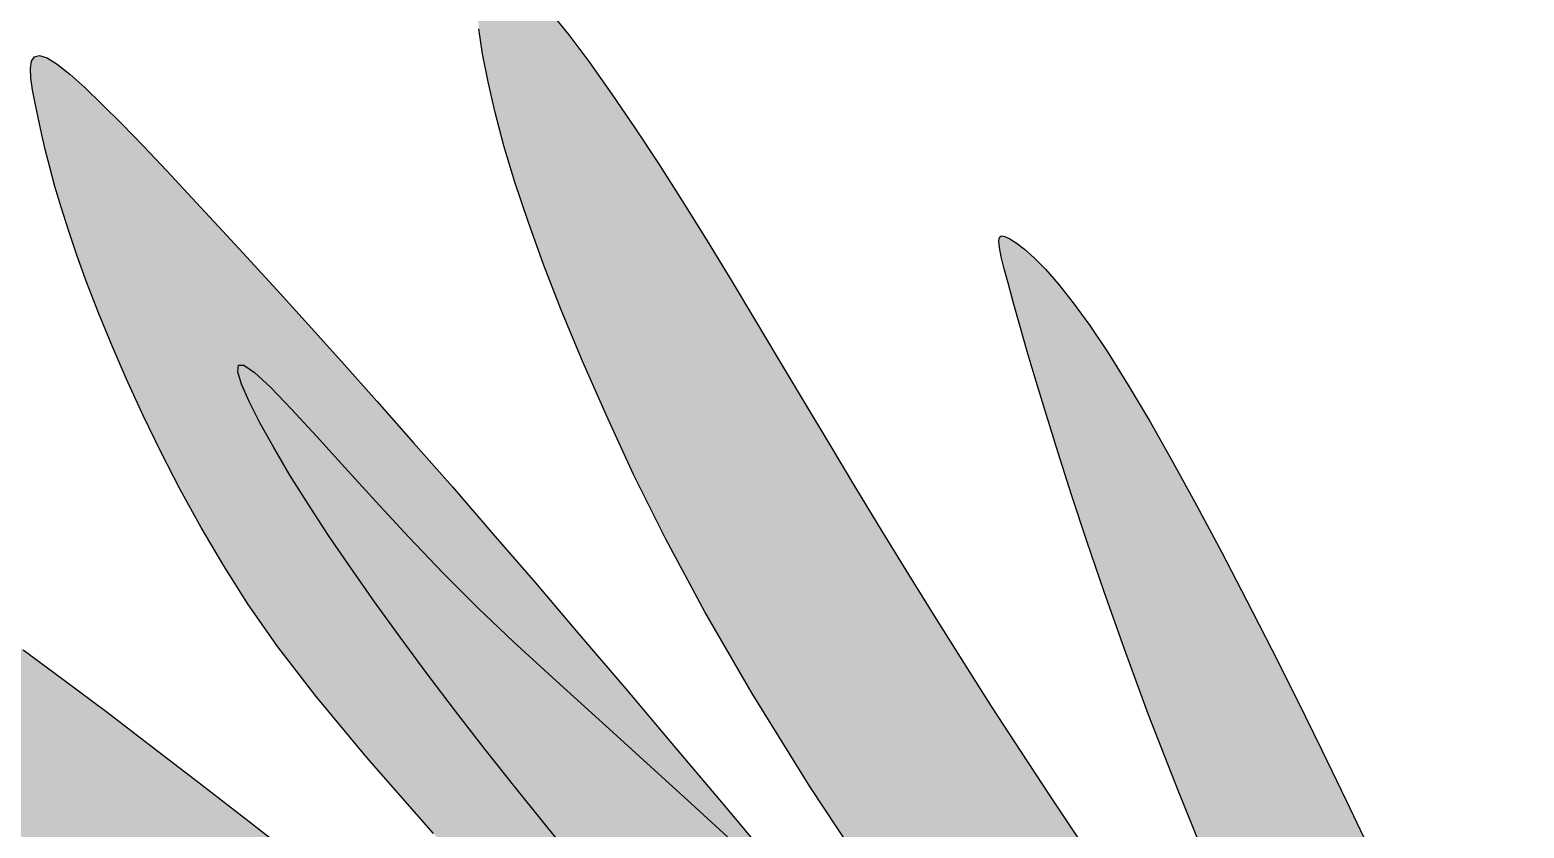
# Model space of a CAD drawing. Header units: millimetres. Extents: x -754 to 578, y -31 to 612.
# Drawn here: x 28.36 to 38.81, y 380.21 to 385.8 of the extents above; entities that cross this region are included whole.
import ezdxf

# ---------------------------------------------------------------- set-up
doc = ezdxf.new("R2010")
doc.units = ezdxf.units.MM
for name, color, linetype in [('Images', 7, 'Continuous'), ('magpie', 4, 'Continuous'), ('magpiefill', 3, 'Continuous')]:
    doc.layers.add(name, color=color, linetype=linetype)
picture_1 = doc.add_image_def('image8.png', size_in_pixel=(273, 248))

msp = doc.modelspace()

# ---------------------------------------------------------------- hatches: boundary and pattern name
at = {"layer": 'magpiefill'}
h = msp.add_hatch(color=255, dxfattribs=at)
h.dxf.hatch_style = 1
h.paths.add_polyline_path([(33.95275787943156, 382.8960111825153), (33.77521275550276, 383.1935098844909), (33.60028800400391, 383.4870800640297), (33.42772158501688, 383.775805063115), (33.25725145862348, 384.0587682237299), (33.08861558490553, 384.3350528878578), (32.92155192394488, 384.6037423974819), (32.75579843582333, 384.8639200945854), (32.59152980378779, 385.1140975024919), (32.43066760374532, 385.3504988698851), (32.27557013476808, 385.5687766267895), (32.12859569592818, 385.7645832032292), (31.99210258629775, 385.9335710292282), (31.86844910494893, 386.0713925348107), (31.75999355095385, 386.173700150001), (31.66909422338464, 386.2361463048233), (31.59753731542742, 386.2556667479755), (31.54482059672423, 386.2343305028503), (31.5098697310311, 386.1754899115145), (31.49161038210407, 386.0824973160347), (31.48896821369916, 385.9587050584777), (31.5008688895724, 385.80746548091), (31.52623807347983, 385.6321309253983), (31.56400142917748, 385.4360537340092), (31.61349077192823, 385.2217634408683), (31.67566252302246, 384.9884983483374), (31.75187925525741, 384.7346739508371), (31.84350354143028, 384.4587057427882), (31.95189795433831, 384.1590092186111), (32.07842506677874, 383.8339998727267), (32.22444745154879, 383.4820931995555), (32.39132768144569, 383.1017046935182), (32.58225370576262, 382.6895621597575), (32.80771497977651, 382.2356426463018), (33.08002633526024, 381.7282355119025), (33.41150260398667, 381.1556301153101), (33.8144586177287, 380.5061158152756), (34.30120920825919, 379.7679819705497), (34.79833716445426, 379.0528464138848), (35.36873771870638, 378.5281279717115), (35.86713934848019, 378.06845091214), (36.29942544468273, 377.6689085964396), (36.67147939822058, 377.324594385881), (36.98918460000066, 377.0306016417339), (37.25842444092929, 376.7820237252691), (37.48508231191338, 376.5739539977563), (37.67504160385973, 376.4014858204657), (37.8337423123179, 376.2601091011332), (37.9648508514088, 376.1468999333586), (38.07159023989632, 376.0593309572075), (38.15718349654417, 375.9948748127454), (38.22485364011624, 375.9510041400377), (38.27782368937632, 375.9251915791502), (38.31931666308823, 375.9149097701483), (38.35255558001578, 375.9176313530976), (38.3795800456685, 375.9323858647837), (38.39769601253874, 375.9644304288725), (38.40302601986455, 376.02057906575), (38.39169260688398, 376.1076457958022), (38.3598183128351, 376.2324446394152), (38.30352567695597, 376.4017896169747), (38.21893723848461, 376.6224947488669), (38.10217553665913, 376.9013740554778), (37.85344361325459, 377.2186010543828), (37.27936304273383, 377.9597872534317), (36.82124649007363, 378.5613111360587), (36.29921444813958, 379.2624846939023), (35.83165370287009, 379.930154102132), (35.39093972358993, 380.5906106978912), (34.98846746234616, 381.2128864153574), (34.60129487974622, 381.8286813628024), (34.23087250925833, 382.4327981571825)])
h = msp.add_hatch(color=253, dxfattribs=at)
h.dxf.hatch_style = 1
h.paths.add_polyline_path([(30.08709058463954, 383.9802525186012), (29.87785019404894, 384.2091132241858), (29.68006068237145, 384.4237526540721), (29.49344692809117, 384.624786284007), (29.31794998376318, 384.8124127279792), (29.15437559822652, 384.985163152944), (29.00374569439116, 385.1411518640988), (28.8670821951671, 385.2784931666407), (28.74540702346433, 385.3953013657668), (28.63974210219284, 385.4896907666744), (28.55110935426261, 385.5597756745606), (28.48053070258364, 385.6036703946225), (28.42849963749959, 385.6202705733278), (28.39339591908886, 385.6115972222257), (28.37307087486347, 385.5804526941357), (28.36537583233551, 385.5296393418773), (28.36816211901703, 385.4619595182701), (28.37928106242007, 385.3802155761337), (28.39658399005671, 385.2872098682877), (28.417922229439, 385.1857447475516), (28.44170174508299, 385.0778892402157), (28.46854704952076, 384.962779066453), (28.49963729228837, 384.8388166199076), (28.53615162292187, 384.7044042942231), (28.57926919095735, 384.5579444830435), (28.63016914593087, 384.3978395800127), (28.6900306373785, 384.2224919787743), (28.7600328148363, 384.0303040729722), (28.84113865209737, 383.8203701152399), (28.93344641998297, 383.5945517941684), (29.0368382135714, 383.3554026573386), (29.15119612794095, 383.1054762523309), (29.2764022581699, 382.8473261267263), (29.41233869933655, 382.5835058281054), (29.5588875465192, 382.3165689040488), (29.71593089479613, 382.0490689021373), (29.88758516036807, 381.7786235347677), (30.09490404392548, 381.4831071736014), (30.36317556728127, 381.1354583551158), (30.71768775224833, 380.7086156157884), (31.18372862063957, 380.1755174920968), (31.7865861942679, 379.5091025205185), (32.55154849494616, 378.6823092375311), (33.50390354448732, 377.6680761796118), (37.22112588612461, 375.130933464181), (37.24303820342607, 375.1418840532006), (37.43678438722395, 375.1418840532006), (37.52474144026573, 375.119905725523), (36.41452936566979, 375.9412076987658), (35.54185312286501, 376.6040999582688), (34.87101765875131, 377.1332776363438), (34.3663279202288, 377.5534358653022), (33.99208885419753, 377.8892697774557), (33.71260540755743, 378.1654745051159), (33.49218252720854, 378.4067451805942), (33.29512516005092, 378.6377769362022), (33.09212212351643, 378.8787392593836), (32.87939771716496, 379.1316990581096), (32.65956011108833, 379.394197595483), (32.43521747537815, 379.6637761346074), (32.20897798012626, 379.9379759385858), (31.98344979542453, 380.2143382705212), (31.7612410913646, 380.4904043935167), (31.54496003803825, 380.7637155706757), (31.33689866508469, 381.0320648605848), (31.13808444033235, 381.2942525037665), (30.94922869115713, 381.5493305362268), (30.77104274493493, 381.7963509939716), (30.60423792904158, 382.0343659130071), (30.44952557085298, 382.2624273293393), (30.30761699774499, 382.4795872789741), (30.17922353709347, 382.6848977979178), (30.06546157264895, 382.8766604643431), (29.96906771366046, 383.0501750250908), (29.89318362575166, 383.1999907691686), (29.84095097454624, 383.3206569855838), (29.81551142566785, 383.4067229633442), (29.82000664474018, 383.4527379914574), (29.85757829738689, 383.4532513589309), (29.93136804923165, 383.4028123547724), (30.04312950161899, 383.2983993909475), (30.1890639987768, 383.1467073712548), (30.36398482065384, 382.9568603224506), (30.56270524719881, 382.7379822712916), (30.78003855836066, 382.4991972445341), (31.01079803408792, 382.2496292689349), (31.24979695432944, 381.9984023712504), (31.49184859903395, 381.7546405782372), (31.74115169093793, 381.5172774859755), (32.03944672392883, 381.2444849678399), (32.43785963468164, 380.8842444665291), (32.98751635987132, 380.3845374247417), (33.73954283617315, 379.6933452851761), (33.93934350138258, 379.5076180598514), (33.56778557027019, 379.9520359995812), (33.20837724204706, 380.3805259227019), (32.86125451744497, 380.792804098703), (32.52655339719547, 381.188586797074), (32.20440988202935, 381.5675902873053), (31.89495997267807, 381.9295308388866), (31.59833966987274, 382.2741247213081), (31.31468497434464, 382.6010882040594), (31.04406336645038, 382.9102874243401), (30.78626824504866, 383.2021879901877), (30.54102448862347, 383.477405377349), (30.30805697565908, 383.7365550615712)])
h = msp.add_hatch(color=255, dxfattribs=at)
h.dxf.hatch_style = 1
h.paths.add_polyline_path([(36.52041323382744, 382.470028184974), (36.35298621007236, 382.7750316144107), (36.19249453064241, 383.0577581806204), (36.04089431553483, 383.3139420977948), (35.90014168474681, 383.5393175801258), (35.77182722345366, 383.730823531143), (35.65607937754296, 383.8902176117293), (35.55266105808037, 384.0204621721051), (35.46133517613157, 384.1245195624913), (35.38186464276221, 384.2053521331086), (35.31401236903796, 384.2659222341778), (35.25754126602448, 384.3091922159196), (35.21221424478745, 384.3381244285546), (35.17775469371808, 384.3549208861197), (35.15372791050992, 384.3587422579151), (35.13965967018207, 384.3479888770576), (35.13507574775362, 384.3210610766633), (35.13950191824369, 384.2763591898488), (35.15246395667135, 384.2122835497304), (35.17348763805574, 384.1272344894248), (35.20209873741592, 384.0196123420481), (35.23802556020179, 383.88795074598), (35.28180653358621, 383.7313165606526), (35.33418261517281, 383.548909950761), (35.39589476256521, 383.3399310810005), (35.46768393336707, 383.1035801160663), (35.55029108518201, 382.8390572206534), (35.64445717561366, 382.5455625594573), (35.75092316226565, 382.2222962971729), (35.87159788770659, 381.8662860291094), (36.01306173436486, 381.4658690730312), (36.18306296963382, 381.0072101773168), (36.38934986090682, 380.4764740903443), (36.63967067557721, 379.8598255604922), (36.94177368103837, 379.1434293361387), (37.25599430727302, 378.4222666094374), (37.58298130349385, 378.0072605325925), (37.86550028138467, 377.6461462820426), (38.10837955935045, 377.3345767105838), (38.31644745579699, 377.0682046710111), (38.49453228912951, 376.84268301612), (38.64746237775346, 376.6536645987059), (38.78006604007427, 376.4968022715641), (38.89717159449731, 376.3677488874904), (39.0025803586334, 376.2639971066074), (39.09598564691484, 376.190398818349), (39.17605377297942, 376.1536457194768), (39.24145105046483, 376.1604295067521), (39.29084379300883, 376.2174418769364), (39.32289831424913, 376.3313745267911), (39.33628092782348, 376.5089191530777), (39.3296579473696, 376.7567674525576), (39.25151586757121, 376.9068267324927), (39.03589141456138, 377.3333862094358), (38.83059679275327, 377.7495051137794), (38.63414227125777, 378.1549529984744), (38.44507399881124, 378.5497451895744), (38.26208164265243, 378.9348801055412), (38.08389074964614, 379.3116019379383), (37.90922686665662, 379.6811548783299), (37.73681554054814, 380.0447831182805), (37.5653823181854, 380.4037308493534), (37.3936527464328, 380.7592422631126), (37.22035237215481, 381.1125615511224), (37.04474517107134, 381.4640145753845), (36.86824883432416, 381.8102538796525), (36.69281948191044, 382.1470136781185)])
h = msp.add_hatch(color=255, dxfattribs=at)
h.dxf.hatch_style = 1
h.paths.add_polyline_path([(33.73954283617321, 379.693345285176), (32.98751635987131, 380.3845374247417), (32.43785963468149, 380.8842444665293), (32.03944672392879, 381.24448496784), (31.74115169093795, 381.5172774859755), (31.49184859903396, 381.7546405782372), (31.24979695432944, 381.9984023712504), (31.01079803408794, 382.2496292689349), (30.78003855836064, 382.4991972445341), (30.56270524719892, 382.7379822712915), (30.36398482065383, 382.9568603224507), (30.1890639987768, 383.1467073712548), (30.04312950161899, 383.2983993909475), (29.93136804923165, 383.4028123547724), (29.85757829738689, 383.4532513589309), (29.82000664474018, 383.4527379914574), (29.81551142566785, 383.4067229633442), (29.84095097454624, 383.3206569855838), (29.89318362575166, 383.1999907691686), (29.96906771366046, 383.0501750250908), (30.06546157264896, 382.8766604643431), (30.17922353709349, 382.6848977979178), (30.30761699774499, 382.4795872789741), (30.44952557085298, 382.2624273293393), (30.60423792904156, 382.0343659130071), (30.77104274493493, 381.7963509939716), (30.94922869115715, 381.5493305362268), (31.13808444033236, 381.2942525037665), (31.33689866508468, 381.0320648605848), (31.54496003803828, 380.7637155706756), (31.76124109136459, 380.4904043935167), (31.98344979542453, 380.2143382705212), (32.20897798012628, 379.9379759385858), (32.43521747537814, 379.6637761346074), (32.65956011108829, 379.3941975954831), (32.87939771716495, 379.1316990581095), (33.09212212351643, 378.8787392593836), (33.2951251600509, 378.6377769362022), (33.49218252720855, 378.4067451805942), (33.71260540755743, 378.1654745051159), (33.99208885419753, 377.8892697774557), (34.36632792022882, 377.5534358653022), (34.87101765875131, 377.1332776363438), (35.54185312286499, 376.6040999582688), (36.41452936566984, 375.9412076987657), (37.52474144026573, 375.119905725523), (37.69511168102621, 375.0773343472372), (38.0180229386167, 375.0127846412736), (38.47009641621684, 375.0773343472372), (38.56579785220246, 375.0964649888855), (38.44816696741129, 375.2172956650051), (38.30845096689845, 375.3592671914888), (38.14780638176521, 375.5212214913082), (37.96738974311343, 375.702000487434), (37.76835758204454, 375.9004461028381), (37.64895303036869, 376.0190029331879), (36.05520878881359, 377.5284314835035), (34.74506500026227, 378.7586494905304)])
h = msp.add_hatch(color=253, dxfattribs=at)
h.dxf.hatch_style = 1
h.paths.add_polyline_path([(28.90042100318682, 381.024344027085), (28.60035963571966, 381.2495931526117), (28.31306812757468, 381.4616141762788), (28.03834915840342, 381.6601537130851), (27.77679525235255, 381.8443072583486), (27.52899893356872, 382.0131703073872), (27.29555272619859, 382.1658383555189), (27.07704915438883, 382.3014068980619), (26.8740807422861, 382.4189714303341), (26.68724001403704, 382.5176274476535), (26.51720388881978, 382.5967073391733), (26.36498686593825, 382.6564910693865), (26.23168783972782, 382.6974954966215), (26.11840570452388, 382.7202374792062), (26.0262393546618, 382.725233875469), (25.95628768447697, 382.713001543738), (25.90964958830476, 382.6840573423415), (25.88742396048057, 382.6389181296076), (25.89070789795767, 382.5774313566442), (25.92059130816094, 382.4967668456783), (25.97816230113318, 382.3934250117163), (26.06450898691718, 382.2639062697647), (26.1807194755557, 382.10471103483), (26.32788187709156, 381.9123397219191), (26.5070843015676, 381.6832927460381), (26.71941485902653, 381.4140705221939), (26.96739790285731, 381.101326713941), (27.25930275983428, 380.7423279790261), (27.60483500007774, 380.3344942237443), (28.0137001937081, 379.8752453543905), (28.49560391084577, 379.3620012772597), (29.06025172161116, 378.7921818986467), (29.71734919612467, 378.1632071248464), (30.47660190450653, 377.4724968621539), (30.59064489071265, 377.4179997076802), (31.00274170023106, 377.2194532943985), (31.4143939385523, 377.0193072365893), (31.5646844508628, 376.9455147257817), (31.23956142396547, 377.3758830103611), (30.93917442378235, 377.7650719387426), (30.66364794498236, 378.1151386111062), (30.41310648223465, 378.4281401276317), (30.1876745302082, 378.7061335884994), (29.98747658357199, 378.9511760938892), (29.81263713699513, 379.1653247439808), (29.6632806851466, 379.3506366389549), (29.53937760278573, 379.5091716374181), (29.44028178503279, 379.643000631687), (29.36519300709829, 379.7541972725051), (29.31331104419276, 379.8448352106161), (29.2838356715267, 379.9169880967634), (29.27596666431065, 379.9727295816905), (29.28890379775512, 380.0141333161412), (29.32184684707063, 380.0432729508591), (29.37891866463503, 380.058535500048), (29.48393441149542, 380.0435614317535), (29.66563232586624, 379.9783045774818), (29.95275064596193, 379.8427187687387), (30.37402760999692, 379.6167578370304), (30.95820145618564, 379.2803756138629), (31.68460058783433, 378.8432587216279), (31.18457591750416, 379.2406086976608), (30.72555706176983, 379.6043661977009), (30.30339747780676, 379.9375334351509), (29.91395062279104, 380.2431126234123), (29.55306995389846, 380.5241059758872), (29.21660892830507, 380.7835157059774)])

# ---------------------------------------------------------------- linework, layer by layer
at = {"layer": 'magpie'}
for points in [[(31.99210258629775, 385.9335710292282), (32.12859569592818, 385.7645832032292), (32.27557013476808, 385.5687766267895), (32.43066760374533, 385.3504988698851), (32.59152980378779, 385.1140975024919), (32.75579843582333, 384.8639200945854), (32.92155192394488, 384.6037423974819), (33.08861558490553, 384.3350528878578), (33.25725145862349, 384.0587682237299), (33.42772158501689, 383.775805063115), (33.60028800400393, 383.4870800640297), (33.77521275550276, 383.1935098844909), (33.95275787943156, 382.8960111825153), (34.13318541570849, 382.5955006161196), (34.3167377484155, 382.2927617091678), (34.50357863828958, 381.9880454489128), (34.69385219023147, 381.6814696884551), (34.88770250914198, 381.3731522808947), (35.08527369992185, 381.0632110793319), (35.28670986747184, 380.7517639368668), (35.49215511669273, 380.4389287065999), (35.70175355248526, 380.1248232416312)], [(35.57535344677711, 377.9790130820272), (34.88406920735104, 378.9295179398833), (34.30120920825919, 379.7679819705497), (33.8144586177287, 380.5061158152756), (33.41150260398667, 381.1556301153101), (33.08002633526024, 381.7282355119025), (32.80771497977651, 382.2356426463018), (32.58225370576262, 382.6895621597575), (32.39132768144569, 383.1017046935182), (32.22444745154879, 383.4820931995555), (32.07842506677874, 383.8339998727267), (31.95189795433831, 384.1590092186111), (31.84350354143028, 384.4587057427882), (31.7518792552574, 384.7346739508371), (31.67566252302247, 384.9884983483374), (31.61349077192823, 385.2217634408683), (31.56400142917748, 385.4360537340092), (31.52623807347983, 385.6321309253983), (31.5008688895724, 385.80746548091)], [(31.18372862063957, 380.1755174920968), (30.71768775224833, 380.7086156157884), (30.36317556728127, 381.1354583551158), (30.09490404392548, 381.4831071736014), (29.88758516036807, 381.7786235347677), (29.71593089479613, 382.0490689021373), (29.5588875465192, 382.3165689040488), (29.41233869933655, 382.5835058281054), (29.2764022581699, 382.8473261267263), (29.15119612794095, 383.1054762523309), (29.0368382135714, 383.3554026573386), (28.93344641998297, 383.5945517941684), (28.84113865209737, 383.8203701152399), (28.7600328148363, 384.0303040729722), (28.6900306373785, 384.2224919787743), (28.63016914593087, 384.3978395800127), (28.57926919095735, 384.5579444830435), (28.53615162292187, 384.7044042942231), (28.49963729228837, 384.8388166199076), (28.46854704952076, 384.962779066453), (28.44170174508299, 385.0778892402157), (28.417922229439, 385.1857447475516), (28.39658399005671, 385.2872098682877), (28.37928106242007, 385.3802155761337), (28.36816211901703, 385.4619595182701), (28.36537583233551, 385.5296393418773), (28.37307087486347, 385.5804526941357), (28.39339591908886, 385.6115972222257), (28.42849963749959, 385.6202705733278), (28.48053070258364, 385.6036703946225), (28.55110935426261, 385.5597756745606), (28.63974210219284, 385.4896907666744), (28.74540702346433, 385.3953013657668), (28.8670821951671, 385.2784931666407), (29.00374569439117, 385.1411518640988), (29.15437559822652, 384.985163152944), (29.31794998376319, 384.8124127279792), (29.49344692809116, 384.624786284007), (29.68006068237145, 384.4237526540721), (29.87785019404895, 384.2091132241858), (30.08709058463953, 383.9802525186012), (30.30805697565909, 383.7365550615712), (30.5410244886235, 383.477405377349), (30.78626824504864, 383.2021879901877), (31.0440633664504, 382.9102874243401), (31.31468497434465, 382.6010882040593), (31.59833966987276, 382.274124721308), (31.89495997267805, 381.9295308388866), (32.20440988202932, 381.5675902873053), (32.52655339719535, 381.1885867970741), (32.86125451744496, 380.792804098703), (33.20837724204693, 380.380525922702), (33.56778557027007, 379.9520359995813)], [(36.63967067557721, 379.8598255604922), (36.38934986090682, 380.4764740903443), (36.18306296963382, 381.0072101773168), (36.01306173436486, 381.4658690730312), (35.87159788770659, 381.8662860291094), (35.75092316226566, 382.2222962971729), (35.64445717561366, 382.5455625594573), (35.55029108518201, 382.8390572206534), (35.46768393336707, 383.1035801160663), (35.39589476256521, 383.3399310810005), (35.33418261517281, 383.548909950761), (35.28180653358621, 383.7313165606526), (35.2380255602018, 383.88795074598), (35.20209873741593, 384.019612342048), (35.17348763805574, 384.1272344894248), (35.15246395667135, 384.2122835497304), (35.13950191824369, 384.2763591898488), (35.13507574775362, 384.3210610766633), (35.13965967018207, 384.3479888770576), (35.15372791050992, 384.3587422579151), (35.17775469371808, 384.3549208861197), (35.21221424478745, 384.3381244285546), (35.25754126602448, 384.3091922159196), (35.31401236903796, 384.2659222341778), (35.38186464276221, 384.2053521331086), (35.46133517613157, 384.1245195624913), (35.55266105808037, 384.0204621721051), (35.65607937754296, 383.8902176117293), (35.77182722345366, 383.730823531143), (35.90014168474681, 383.5393175801258), (36.04089431553483, 383.3139420977948), (36.19249453064241, 383.0577581806204), (36.35298621007236, 382.7750316144107), (36.52041323382744, 382.470028184974), (36.69281948191044, 382.1470136781185), (36.86824883432416, 381.8102538796525), (37.04474517107135, 381.4640145753845), (37.22035237215482, 381.1125615511224), (37.39365274643281, 380.7592422631126), (37.56538231818539, 380.4037308493534), (37.73681554054811, 380.0447831182805)], [(32.20897798012628, 379.9379759385858), (31.98344979542452, 380.2143382705212), (31.76124109136459, 380.4904043935167), (31.54496003803827, 380.7637155706756), (31.33689866508469, 381.0320648605848), (31.13808444033235, 381.2942525037665), (30.94922869115715, 381.5493305362268), (30.77104274493493, 381.7963509939716), (30.60423792904158, 382.0343659130071), (30.44952557085298, 382.2624273293393), (30.30761699774498, 382.4795872789741), (30.17922353709347, 382.6848977979178), (30.06546157264895, 382.8766604643431), (29.96906771366046, 383.0501750250908), (29.89318362575166, 383.1999907691686), (29.84095097454624, 383.3206569855838), (29.81551142566785, 383.4067229633442), (29.82000664474018, 383.4527379914574), (29.85757829738689, 383.4532513589309), (29.93136804923165, 383.4028123547724), (30.04312950161899, 383.2983993909475), (30.1890639987768, 383.1467073712548), (30.36398482065385, 382.9568603224506), (30.56270524719888, 382.7379822712915), (30.78003855836065, 382.4991972445341), (31.01079803408792, 382.2496292689349), (31.24979695432944, 381.9984023712504), (31.49184859903395, 381.7546405782372), (31.74115169093794, 381.5172774859755), (32.03944672392878, 381.24448496784), (32.43785963468154, 380.8842444665293), (32.98751635987131, 380.3845374247417), (33.7395428361732, 379.693345285176)], [(28.31306812757468, 381.4616141762788), (28.60035963571966, 381.2495931526117), (28.90042100318682, 381.024344027085), (29.21660892830507, 380.7835157059774), (29.55306995389846, 380.5241059758872), (29.91395062279102, 380.2431126234123), (30.30339747780679, 379.9375334351509), (30.7255570617698, 379.604366197701), (31.18457591750409, 379.2406086976609), (31.68460058783368, 378.8432587216284)]]:
    msp.add_lwpolyline(points, dxfattribs=at)

# ---------------------------------------------------------------- pictures from other files: only their frames are drawn
at = {"layer": 'Images'}
image = msp.add_image(picture_1, insert=(-0.01096749804606389, 312.1406939309718), size_in_units=(89.93415841046361, 81.69842961829661), dxfattribs=at)
image.dxf.flags = 15

doc.saveas('drawing.dxf')
